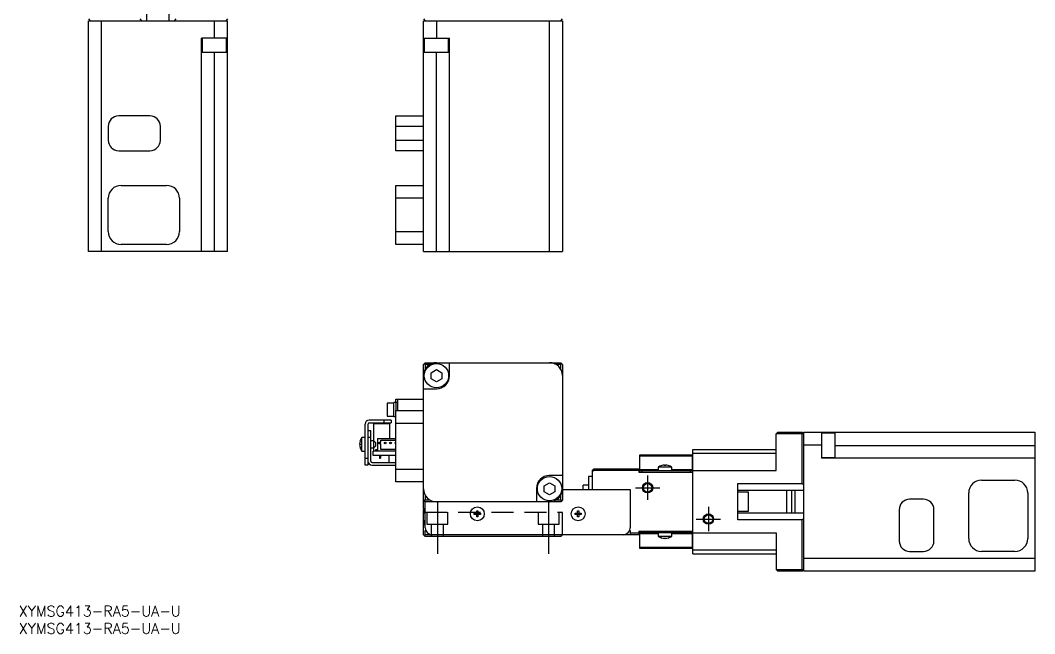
# Model space of a CAD drawing. Extents: x 0 to 615, y -8 to 370.
# Drawn here: x 0.4 to 292.3, y -8 to 168.5 of the extents above; entities that cross this region are included whole.
import ezdxf

# ---------------------------------------------------------------- set-up
doc = ezdxf.new("R2010")
doc.units = 0
doc.header["$LTSCALE"] = 0.5
doc.linetypes.add('CENTER', pattern=[50.8, 31.75, -6.35, 6.35, -6.35])
doc.linetypes.add('DASHED', pattern=[19.05, 12.7, -6.35])
for name, color, linetype in [('MSM_CENTER', 1, 'CENTER'), ('MSM_CONTINUOUS', 7, 'CONTINUOUS'), ('MSM_DASHED', 4, 'DASHED'), ('MSM_NARROW', 5, 'CONTINUOUS'), ('MSM_PART_NUMBER', 7, 'CONTINUOUS')]:
    doc.layers.add(name, color=color, linetype=linetype)
doc.styles.get("Standard").update_dxf_attribs({"font": 'txt.shx', "height": 1, "bigfont": 'bigfont.shx'})

# ---------------------------------------------------------------- blocks, each defined once
blk = doc.blocks.new('*U2')
at = {"layer": 'MSM_PART_NUMBER'}
blk.add_text('XYMSG413-RA5-UA-U', height=3, dxfattribs=at).set_placement((0, -3))
blk = doc.blocks.new('*U3')
at = {"layer": 'MSM_PART_NUMBER'}
blk.add_text('XYMSG413-RA5-UA-U', height=3, dxfattribs=at).set_placement((0, -8))

msp = doc.modelspace()

# ---------------------------------------------------------------- linework, layer by layer
at = {"layer": 'MSM_CENTER'}
for p, q in [((180.92, 37.5), (180.92, 30.5)), ((177.42, 34), (184.42, 34)), ((120.42, 30), (120.42, 15)), ((152.42, 30), (152.42, 15)), ((198.42, 28.5), (198.42, 21.5)), ((194.92, 25), (201.92, 25))]:
    msp.add_line(p, q, dxfattribs=at)
at = {"layer": 'MSM_CONTINUOUS'}
for p, q in [((36.75, 187.42), (36.75, 168.42)), ((43.25, 168.42), (43.25, 187.42)), ((20, 168.92), (20.5, 168.42)), ((20, 102.02), (20, 168.42)), ((20, 168.42), (60, 168.42)), ((23.7, 168.42), (23.7, 102.02)), ((34.75, 168.92), (35.25, 168.42)), ((44.75, 168.42), (45.25, 168.92)), ((56.3, 163.42), (56.3, 168.42)), ((60, 168.92), (59.5, 168.42)), ((60, 102.02), (60, 168.42)), ((116.42, 168.92), (116.92, 168.42)), ((116.42, 168.42), (156.42, 168.42)), ((116.42, 102.02), (116.42, 168.42)), ((120.12, 168.42), (120.12, 163.42)), ((152.72, 102.02), (152.72, 168.42)), ((155.92, 168.42), (156.42, 168.92)), ((156.42, 168.42), (156.42, 102.02)), ((60, 163.42), (52.51, 163.42)), ((52.51, 102.02), (52.51, 163.42)), ((52.76, 163.42), (52.76, 159.42)), ((59.76, 159.42), (59.76, 163.42)), ((116.42, 163.42), (123.91, 163.42)), ((116.66, 163.42), (116.66, 159.42)), ((123.66, 159.42), (123.66, 163.42)), ((123.91, 102.02), (123.91, 163.42)), ((52.76, 159.42), (59.76, 159.42)), ((56.21, 159.42), (56.21, 102.02)), ((116.66, 159.42), (123.66, 159.42)), ((120.21, 102.02), (120.21, 159.42)), ((37.7, 141.02), (28.7, 141.02)), ((108.42, 131.02), (108.42, 141.02)), ((108.42, 141.02), (116.42, 141.02)), ((25.7, 138.02), (25.7, 134.02)), ((40.7, 134.02), (40.7, 138.02)), ((116.42, 138.02), (108.42, 138.02)), ((108.42, 134.02), (116.42, 134.02)), ((28.7, 131.02), (37.7, 131.02)), ((116.42, 131.02), (108.42, 131.02)), ((29.4, 121.02), (42.5, 121.02)), ((108.42, 121.02), (116.42, 121.02)), ((108.42, 104.02), (108.42, 121.02)), ((25.7, 107.72), (25.7, 117.32)), ((46.2, 117.32), (46.2, 107.72)), ((116.42, 117.32), (108.42, 117.32)), ((108.42, 107.72), (116.42, 107.72)), ((42.5, 104.02), (29.4, 104.02)), ((116.42, 104.02), (108.42, 104.02)), ((60, 102.02), (20, 102.02)), ((116.42, 102.02), (156.42, 102.02)), ((116.42, 69.5), (116.92, 70)), ((116.42, 28), (116.42, 69.5)), ((116.67, 69.75), (116.92, 69.5)), ((116.92, 70), (155.92, 70)), ((116.92, 69.5), (116.92, 68.16)), ((118.26, 69.5), (116.92, 69.5)), ((118.66, 67.13), (120.16, 68)), ((120.16, 68), (121.66, 67.13)), ((123.91, 66.21), (123.91, 70)), ((155.92, 69.5), (154.58, 69.5)), ((155.92, 70), (156.42, 69.5)), ((155.92, 69.5), (156.17, 69.75)), ((155.92, 68.16), (155.92, 69.5)), ((156.42, 69.5), (156.42, 30.5)), ((118.66, 65.4), (118.66, 67.13)), ((120.16, 64.53), (118.66, 65.4)), ((121.66, 65.4), (120.16, 64.53)), ((121.66, 67.13), (121.66, 65.4)), ((116.42, 62.51), (120.21, 62.51)), ((105.92, 58.4), (105.92, 54.6)), ((107.92, 58.4), (105.92, 58.4)), ((107.92, 54.5), (107.92, 58.5)), ((108.92, 58.5), (107.92, 58.5)), ((108.42, 58.5), (108.42, 59.5)), ((108.42, 59.5), (116.42, 59.5)), ((108.42, 58.5), (108.42, 56.2)), ((108.92, 59.5), (108.92, 56.2)), ((108.42, 35.7), (108.42, 56.2)), ((108.42, 56.2), (116.42, 56.2)), ((107.12, 53.5), (100.82, 53.5)), ((100.92, 52.7), (107.12, 52.7)), ((105.12, 52.7), (105.12, 53.5)), ((105.92, 54.6), (107.92, 54.6)), ((107.12, 53.5), (107.12, 52.7)), ((107.92, 54.5), (108.42, 54.5)), ((99.62, 40.5), (99.62, 52.3)), ((100.42, 52.2), (100.42, 40.5)), ((100.42, 50.5), (101.22, 50.5)), ((101.22, 41.7), (101.22, 50.5)), ((102.17, 52.5), (106.67, 52.5)), ((102.17, 47.45), (102.17, 52.5)), ((106.67, 52.5), (106.67, 48.2)), ((116.42, 52.5), (108.42, 52.5)), ((218.42, 50), (217.92, 49.5)), ((218.42, 50), (225.42, 50)), ((225.92, 49.5), (225.42, 50)), ((225.42, 49.5), (225.67, 49.75)), ((225.92, 10), (225.92, 50)), ((225.92, 50), (292.32, 50)), ((230.92, 50), (230.92, 42.51)), ((234.92, 49.76), (230.92, 49.76)), ((234.92, 42.76), (234.92, 49.76)), ((292.32, 50), (292.32, 10)), ((98.15, 47.39), (98.15, 47.39)), ((98.72, 44.5), (98.72, 48.5)), ((99.62, 48.5), (98.72, 48.5)), ((101.22, 48.5), (100.42, 48.5)), ((102.12, 47.5), (101.22, 47.5)), ((102.12, 45.5), (102.12, 47.5)), ((102.32, 47.3), (102.12, 47.5)), ((102.62, 47), (102.32, 47.3)), ((102.62, 47), (102.62, 46)), ((103.17, 48.2), (103.17, 44.5)), ((103.17, 48.2), (108.42, 48.2)), ((103.67, 47.15), (104.17, 47.15)), ((103.67, 46.65), (103.67, 47.15)), ((104.17, 47.7), (108.42, 47.7)), ((104.17, 47.15), (104.17, 47.7)), ((217.92, 39), (217.92, 49.5)), ((225.42, 49.5), (217.92, 49.5)), ((225.42, 35.25), (225.42, 49.5)), ((98.03, 46.68), (98.15, 46.68)), ((98.15, 46.32), (98.03, 46.32)), ((98.15, 46.68), (98.15, 46.32)), ((98.15, 45.61), (98.15, 45.61)), ((98.72, 44.5), (99.62, 44.5)), ((101.22, 45.5), (102.12, 45.5)), ((101.92, 43.3), (101.92, 44.5)), ((108.42, 44.5), (101.92, 44.5)), ((102.12, 45.5), (102.32, 45.7)), ((102.17, 44.5), (102.17, 45.55)), ((102.32, 45.7), (102.62, 46)), ((102.72, 44.5), (102.72, 45.05)), ((102.72, 45.05), (103.17, 45.05)), ((104.17, 46.65), (103.67, 46.65)), ((104.17, 45), (104.17, 46.65)), ((108.42, 45), (104.17, 45)), ((193.92, 15), (193.92, 45)), ((193.92, 45), (217.92, 45)), ((193.92, 44), (217.92, 44)), ((230.92, 46.3), (225.92, 46.3)), ((234.92, 46.21), (292.32, 46.21)), ((99.62, 42.5), (100.42, 42.5)), ((101.62, 41.3), (108.42, 41.3)), ((108.42, 43.3), (101.92, 43.3)), ((103.8, 43.3), (103.8, 42.5)), ((103.8, 42.5), (104.05, 42.5)), ((104.05, 43.3), (104.05, 42.5)), ((106.42, 43.3), (106.42, 41.3)), ((178.72, 38.5), (178.72, 43.5)), ((178.72, 43.5), (193.72, 43.5)), ((193.72, 43.06), (178.72, 43.06)), ((193.72, 43.5), (193.72, 38.5)), ((230.92, 42.76), (234.92, 42.76)), ((292.32, 42.51), (230.92, 42.51)), ((100.42, 40.5), (99.62, 40.5)), ((101.62, 40.5), (108.42, 40.5)), ((108.42, 39.4), (116.42, 39.4)), ((164.92, 39), (165.42, 39.5)), ((164.92, 39), (164.92, 33.5)), ((165.53, 39), (164.92, 38.69)), ((165.42, 39.5), (178.42, 39.5)), ((166.03, 39.5), (165.53, 39)), ((178.42, 39), (165.53, 39)), ((178.42, 39.5), (178.42, 38.5)), ((178.42, 38.5), (193.92, 38.5)), ((178.72, 39.29), (183.92, 39.29)), ((178.72, 39), (193.72, 39)), ((179.22, 39), (179.22, 38.5)), ((187.92, 39.9), (183.92, 39.9)), ((183.92, 39.9), (183.92, 39)), ((184.99, 40.46), (184.97, 40.46)), ((185.72, 40.46), (185.72, 40.59)), ((186.12, 40.46), (185.72, 40.46)), ((186.12, 40.59), (186.12, 40.46)), ((186.87, 40.46), (186.85, 40.46)), ((187.92, 39), (187.92, 39.9)), ((187.92, 39.29), (193.72, 39.29)), ((193.22, 38.5), (193.22, 39)), ((193.92, 39), (217.92, 39)), ((116.42, 35.7), (108.42, 35.7)), ((151.19, 34.6), (152.69, 35.47)), ((156.42, 37.49), (152.63, 37.49)), ((152.69, 35.47), (154.19, 34.6)), ((163.92, 37.25), (163.92, 33.5)), ((164.92, 37.25), (163.92, 37.25)), ((206.92, 24.75), (206.92, 35.25)), ((206.92, 35.25), (225.42, 35.25)), ((225.92, 34.75), (225.42, 35.25)), ((277.02, 36.2), (286.62, 36.2)), ((148.93, 33.79), (148.93, 30)), ((151.19, 32.87), (151.19, 34.6)), ((152.69, 32), (151.19, 32.87)), ((154.19, 32.87), (152.69, 32)), ((154.19, 34.6), (154.19, 32.87)), ((156.42, 33.5), (175.92, 33.5)), ((162.42, 33.5), (162.42, 34.75)), ((163.92, 34.75), (162.42, 34.75)), ((175.92, 33.5), (175.92, 22.5)), ((225.92, 33.25), (206.92, 33.25)), ((209.92, 32.75), (206.92, 32.75)), ((209.92, 27.25), (209.92, 32.75)), ((220.92, 33.25), (220.92, 26.75)), ((222.42, 26.75), (222.42, 33.25)), ((223.42, 26.75), (223.42, 33.25)), ((273.32, 19.4), (273.32, 32.5)), ((290.32, 32.5), (290.32, 19.4)), ((116.92, 30), (116.42, 30.5)), ((116.67, 30.25), (116.92, 30.5)), ((116.92, 31.84), (116.92, 30.5)), ((116.92, 30.5), (118.26, 30.5)), ((116.92, 22.5), (116.92, 30)), ((155.92, 30), (116.92, 30)), ((154.58, 30.5), (155.92, 30.5)), ((155.92, 30.5), (155.92, 31.84)), ((156.17, 30.25), (155.92, 30.5)), ((156.42, 30.5), (155.92, 30)), ((260.32, 30.7), (256.32, 30.7)), ((116.42, 28), (116.92, 27.5)), ((116.42, 27.7), (116.52, 27.8)), ((116.42, 20.5), (116.42, 27.7)), ((116.42, 27.2), (116.92, 27.2)), ((116.92, 26.5), (116.42, 27)), ((116.42, 27), (116.92, 27)), ((116.52, 27.7), (116.52, 27.9)), ((116.67, 27.75), (116.92, 28)), ((116.82, 27.6), (116.82, 27.4)), ((116.82, 27.4), (116.92, 27.4)), ((131.04, 26.32), (131.04, 26.68)), ((131.04, 26.68), (131.74, 26.68)), ((131.74, 26.32), (131.04, 26.32)), ((131.74, 27.39), (132.1, 27.39)), ((131.74, 26.68), (131.74, 27.39)), ((131.75, 26.67), (131.74, 26.68)), ((131.75, 26.33), (131.74, 26.32)), ((131.74, 25.61), (131.74, 26.32)), ((131.75, 26.67), (132.09, 26.67)), ((131.75, 26.33), (131.75, 26.67)), ((132.09, 26.33), (131.75, 26.33)), ((132.09, 26.67), (132.1, 26.68)), ((132.09, 26.67), (132.09, 26.33)), ((132.09, 26.33), (132.1, 26.32)), ((132.1, 27.39), (132.1, 26.68)), ((132.1, 26.68), (132.81, 26.68)), ((132.1, 26.32), (132.1, 25.61)), ((132.81, 26.32), (132.1, 26.32)), ((132.81, 26.68), (132.81, 26.32)), ((160.04, 26.68), (160.74, 26.68)), ((160.04, 26.32), (160.04, 26.68)), ((160.74, 26.32), (160.04, 26.32)), ((160.74, 27.39), (161.1, 27.39)), ((160.74, 26.68), (160.74, 27.39)), ((160.75, 26.67), (160.74, 26.68)), ((160.75, 26.33), (160.74, 26.32)), ((160.74, 25.61), (160.74, 26.32)), ((160.75, 26.67), (161.09, 26.67)), ((160.75, 26.33), (160.75, 26.67)), ((161.09, 26.33), (160.75, 26.33)), ((161.09, 26.67), (161.1, 26.68)), ((161.09, 26.67), (161.09, 26.33)), ((161.09, 26.33), (161.1, 26.32)), ((161.1, 27.39), (161.1, 26.68)), ((161.1, 26.68), (161.81, 26.68)), ((161.1, 26.32), (161.1, 25.61)), ((161.81, 26.32), (161.1, 26.32)), ((161.81, 26.68), (161.81, 26.32)), ((206.92, 27.25), (209.92, 27.25)), ((206.92, 26.75), (225.92, 26.75)), ((253.32, 27.7), (253.32, 18.7)), ((263.32, 18.7), (263.32, 27.7)), ((116.62, 23.3), (116.62, 24.5)), ((116.92, 24.5), (116.62, 24.5)), ((132.1, 25.61), (131.74, 25.61)), ((161.1, 25.61), (160.74, 25.61)), ((225.42, 24.75), (206.92, 24.75)), ((225.42, 24.75), (225.92, 25.25)), ((225.42, 10.5), (225.42, 24.75)), ((116.42, 20.5), (116.92, 20)), ((116.92, 23.3), (116.62, 23.3)), ((116.67, 20.25), (116.92, 20.5)), ((116.92, 20.5), (116.92, 21.7)), ((116.92, 21.7), (117.09, 21.7)), ((178.42, 20.5), (116.92, 20.5)), ((155.92, 20.5), (156.17, 20.25)), ((155.92, 20), (156.42, 20.5)), ((175.76, 21.7), (175.92, 21.7)), ((175.92, 21.7), (175.92, 20.5)), ((175.92, 21), (178.42, 21)), ((178.42, 21.5), (193.92, 21.5)), ((178.42, 21.5), (178.42, 20.5)), ((178.72, 16.5), (178.72, 21.5)), ((193.72, 21), (178.72, 21)), ((183.92, 20.71), (178.72, 20.71)), ((179.22, 21.5), (179.22, 21)), ((183.92, 21), (183.92, 20.1)), ((187.92, 20.1), (187.92, 21)), ((193.72, 20.71), (187.92, 20.71)), ((193.22, 21), (193.22, 21.5)), ((193.72, 21.5), (193.72, 16.5)), ((193.92, 21), (217.92, 21)), ((217.92, 21), (217.92, 10.5)), ((155.92, 20), (116.92, 20)), ((183.92, 20.1), (187.92, 20.1)), ((184.97, 19.54), (184.99, 19.54)), ((185.72, 19.54), (186.12, 19.54)), ((185.72, 19.41), (185.72, 19.54)), ((186.12, 19.54), (186.12, 19.41)), ((186.85, 19.54), (186.87, 19.54)), ((178.72, 16.94), (193.72, 16.94)), ((193.72, 16.5), (178.72, 16.5)), ((217.92, 16), (193.92, 16)), ((193.92, 15), (217.92, 15)), ((256.32, 15.7), (260.32, 15.7)), ((286.62, 15.7), (277.02, 15.7)), ((225.92, 13.7), (292.32, 13.7)), ((217.92, 10.5), (218.42, 10)), ((217.92, 10.5), (225.42, 10.5)), ((225.42, 10), (218.42, 10)), ((225.67, 10.25), (225.42, 10.5)), ((225.42, 10), (225.92, 10.5)), ((292.32, 10), (225.92, 10))]:
    msp.add_line(p, q, dxfattribs=at)
for centre, radius in [((120.16, 66.26), 3.5), ((105.42, 46.9), 0.25), ((106.92, 46.9), 0.25), ((152.69, 33.74), 3.5), ((180.92, 34), 1.23), ((131.92, 26.5), 2), ((160.92, 26.5), 2), ((198.42, 25), 1.23)]:
    msp.add_circle(centre, radius, dxfattribs=at)
for centre, radius, start, end in [((28.7, 138.02), 3, 90, 180), ((37.7, 138.02), 3, 0, 90), ((28.7, 134.02), 3, 180, 270), ((37.7, 134.02), 3, 270, 0), ((29.4, 117.32), 3.7, 90, 180), ((42.5, 117.32), 3.7, 0, 90), ((29.4, 107.72), 3.7, 180, 270), ((42.5, 107.72), 3.7, 270, 0), ((120.12, 66.3), 3.7, 90, 180), ((152.72, 66.3), 3.7, 0, 90), ((120.21, 66.21), 3.7, 270, 0), ((100.82, 52.3), 1.2, 90, 180), ((100.92, 52.2), 0.5, 90, 180), ((101.22, 46.5), 3.19, 163.8933, 176.7703), ((101.22, 46.5), 3.2, 141.3178, 163.8775), ((108.42, 46.9), 0.25, 90, 270), ((101.22, 46.5), 3.19, 183.2297, 196.1067), ((101.22, 46.5), 3.2, 196.1225, 218.6822), ((101.62, 41.7), 1.2, 180, 270), ((101.62, 41.7), 0.4, 180, 270), ((185.92, 37.4), 3.2, 107.27, 128.6822), ((185.92, 37.4), 3.19, 93.5903, 106.9053), ((185.92, 37.4), 3.19, 73.0947, 86.4097), ((185.92, 37.4), 3.2, 51.3178, 72.73), ((152.63, 33.79), 3.7, 90, 180), ((277.02, 32.5), 3.7, 90, 180), ((286.62, 32.5), 3.7, 0, 90), ((120.12, 33.7), 3.7, 180, 270), ((152.72, 33.7), 3.7, 270, 0), ((256.32, 27.7), 3, 90, 180), ((260.32, 27.7), 3, 0, 90), ((116.82, 27.7), 0.3, 180, 270), ((118.92, 22.5), 2, 180, 270), ((173.92, 22.5), 2, 270, 0), ((185.92, 22.6), 3.2, 231.3178, 252.73), ((185.92, 22.6), 3.19, 253.0947, 266.4097), ((185.92, 22.6), 3.19, 273.5903, 286.9053), ((185.92, 22.6), 3.2, 287.27, 308.6822), ((256.32, 18.7), 3, 180, 270), ((260.32, 18.7), 3, 270, 0), ((277.02, 19.4), 3.7, 180, 270), ((286.62, 19.4), 3.7, 270, 0)]:
    msp.add_arc(centre, radius, start, end, dxfattribs=at)
at = {"layer": 'MSM_DASHED'}
for p, q in [((116.92, 27), (156.42, 27)), ((117.42, 27), (117.42, 23.5)), ((123.42, 23.5), (123.42, 27)), ((149.42, 27), (149.42, 23.5)), ((155.42, 23.5), (155.42, 27)), ((156.42, 20.5), (156.42, 27)), ((117.42, 23.5), (123.42, 23.5)), ((118.67, 23.5), (118.67, 20)), ((122.17, 20), (122.17, 23.5)), ((149.42, 23.5), (155.42, 23.5)), ((150.67, 23.5), (150.67, 20)), ((154.17, 20), (154.17, 23.5))]:
    msp.add_line(p, q, dxfattribs=at)
at = {"layer": 'MSM_NARROW'}
for centre in [(180.92, 34), (198.42, 25)]:
    msp.add_circle(centre, 1.5, dxfattribs=at)

# ---------------------------------------------------------------- block references
at = {"layer": 'MSM_CONTINUOUS'}
for name in ['*U2', '*U3']:
    msp.add_blockref(name, (0, 0), dxfattribs=at)

doc.saveas('drawing.dxf')
